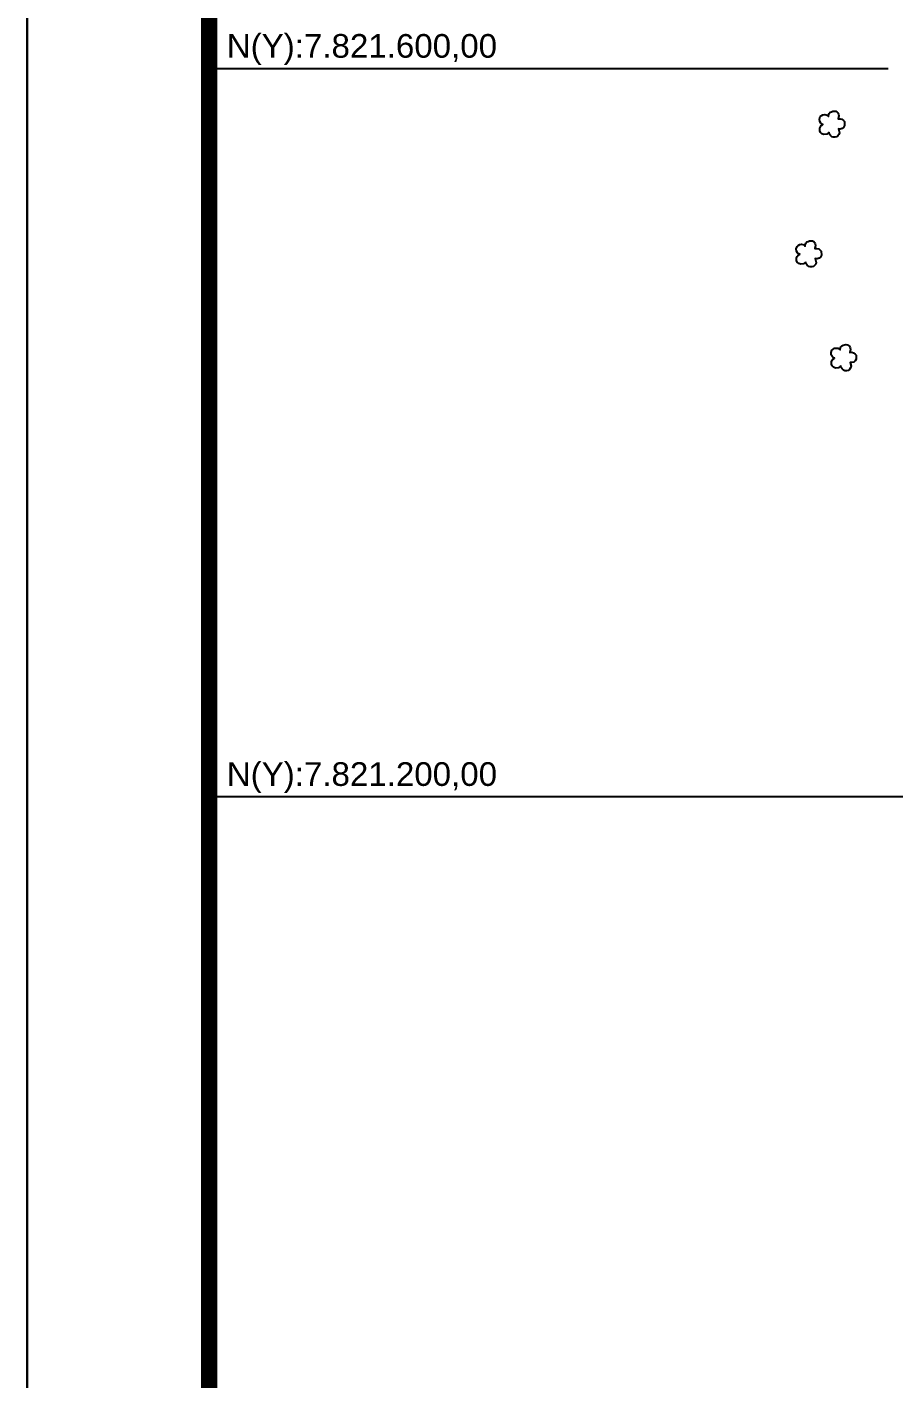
# Model space of a CAD drawing. Extents: x 727917 to 730017, y 7820137 to 7823107.
# Drawn here: x 727917 to 728393, y 7820880 to 7821623 of the extents above; entities that cross this region are included whole.
import ezdxf
from ezdxf.enums import TextEntityAlignment as Align

# ---------------------------------------------------------------- set-up
doc = ezdxf.new("R2010")
doc.units = 0
doc.linetypes.add('CONTINUO', pattern=[0])
doc.linetypes.add('LIN0', pattern=[0])
for name, color, linetype in [('_SIMBOLO ARVORE', 118, 'Continuous'), ('MALHA', 8, 'CONTINUO'), ('MARGEM', 7, 'CONTINUO')]:
    doc.layers.add(name, color=color, linetype=linetype)
doc.styles.get("Standard").update_dxf_attribs({"font": 'arial.ttf'})

msp = doc.modelspace()

# ---------------------------------------------------------------- linework, layer by layer
at = {"layer": '_SIMBOLO ARVORE', "linetype": 'CONTINUO'}
for points in [[(728357.51, 7821564.88, 0), (728356.27, 7821563.83, 0), (728354.68, 7821563.65, 0), (728353.55, 7821564.09, 0), (728352.75, 7821564.87, 0), (728352.42, 7821565.78, 0), (728352.33, 7821567.11, 0), (728352.77, 7821567.95, 0), (728353.22, 7821568.57, 0), (728354.13, 7821569.19, 0), (728353.55, 7821569.37, 0), (728352.98, 7821569.84, 0), (728352.31, 7821570.9, 0), (728352.19, 7821572.17, 0), (728352.67, 7821573.48, 0), (728353.18, 7821573.95, 0), (728354.11, 7821574.52, 0), (728355.09, 7821574.65, 0), (728355.87, 7821574.54, 0), (728356.49, 7821574.25, 0), (728357.16, 7821573.65, 0), (728357.37, 7821574.8, 0), (728357.54, 7821575.26, 0), (728358.04, 7821575.9, 0), (728358.8, 7821576.18, 0), (728359.53, 7821576.51, 0), (728360.36, 7821576.58, 0), (728361.14, 7821576.47, 0), (728361.77, 7821576.13, 0), (728362.24, 7821575.63, 0), (728362.66, 7821574.81, 0), (728362.82, 7821573.9, 0), (728362.44, 7821572.29, 0), (728363.57, 7821572.31, 0), (728364.51, 7821572.08, 0), (728365.39, 7821571.38, 0), (728365.88, 7821570.82, 0), (728366.01, 7821568.6, 0), (728365.47, 7821567.6, 0), (728364.74, 7821566.94, 0), (728363.6, 7821566.64, 0), (728362.6, 7821566.72, 0), (728363.14, 7821564.65, 0), (728362.89, 7821563.76, 0), (728362.29, 7821562.92, 0), (728361.63, 7821562.39, 0), (728360.69, 7821562.16, 0), (728359.76, 7821562.22, 0), (728359.06, 7821562.41, 0), (728358.26, 7821563.2, 0), (728357.72, 7821563.91, 0), (728357.55, 7821564.98, 0)], [(728344.76, 7821493.64, 0), (728343.52, 7821492.59, 0), (728341.93, 7821492.41, 0), (728340.81, 7821492.85, 0), (728340, 7821493.63, 0), (728339.67, 7821494.54, 0), (728339.58, 7821495.87, 0), (728340.02, 7821496.71, 0), (728340.47, 7821497.33, 0), (728341.38, 7821497.95, 0), (728340.8, 7821498.13, 0), (728340.23, 7821498.6, 0), (728339.56, 7821499.66, 0), (728339.44, 7821500.93, 0), (728339.92, 7821502.24, 0), (728340.43, 7821502.71, 0), (728341.36, 7821503.28, 0), (728342.34, 7821503.41, 0), (728343.12, 7821503.3, 0), (728343.74, 7821503.01, 0), (728344.41, 7821502.41, 0), (728344.62, 7821503.56, 0), (728344.79, 7821504.03, 0), (728345.29, 7821504.67, 0), (728346.05, 7821504.94, 0), (728346.78, 7821505.27, 0), (728347.61, 7821505.34, 0), (728348.39, 7821505.23, 0), (728349.02, 7821504.9, 0), (728349.49, 7821504.39, 0), (728349.91, 7821503.57, 0), (728350.07, 7821502.67, 0), (728349.69, 7821501.05, 0), (728350.82, 7821501.07, 0), (728351.76, 7821500.84, 0), (728352.64, 7821500.14, 0), (728353.13, 7821499.58, 0), (728353.26, 7821497.36, 0), (728352.72, 7821496.36, 0), (728351.99, 7821495.7, 0), (728350.85, 7821495.4, 0), (728349.85, 7821495.49, 0), (728350.39, 7821493.41, 0), (728350.14, 7821492.52, 0), (728349.54, 7821491.68, 0), (728348.88, 7821491.15, 0), (728347.94, 7821490.92, 0), (728347.01, 7821490.98, 0), (728346.31, 7821491.17, 0), (728345.51, 7821491.96, 0), (728344.97, 7821492.67, 0), (728344.8, 7821493.75, 0)], [(728363.91, 7821436.6, 0), (728362.66, 7821435.55, 0), (728361.08, 7821435.37, 0), (728359.95, 7821435.81, 0), (728359.15, 7821436.6, 0), (728358.82, 7821437.5, 0), (728358.73, 7821438.83, 0), (728359.16, 7821439.67, 0), (728359.62, 7821440.29, 0), (728360.53, 7821440.91, 0), (728359.95, 7821441.09, 0), (728359.38, 7821441.56, 0), (728358.7, 7821442.62, 0), (728358.58, 7821443.89, 0), (728359.07, 7821445.2, 0), (728359.58, 7821445.67, 0), (728360.51, 7821446.24, 0), (728361.48, 7821446.37, 0), (728362.27, 7821446.26, 0), (728362.88, 7821445.98, 0), (728363.56, 7821445.37, 0), (728363.76, 7821446.52, 0), (728363.93, 7821446.99, 0), (728364.44, 7821447.63, 0), (728365.19, 7821447.9, 0), (728365.93, 7821448.23, 0), (728366.75, 7821448.3, 0), (728367.53, 7821448.19, 0), (728368.17, 7821447.86, 0), (728368.64, 7821447.35, 0), (728369.05, 7821446.53, 0), (728369.21, 7821445.63, 0), (728368.84, 7821444.01, 0), (728369.97, 7821444.03, 0), (728370.91, 7821443.8, 0), (728371.79, 7821443.1, 0), (728372.28, 7821442.54, 0), (728372.41, 7821440.32, 0), (728371.86, 7821439.33, 0), (728371.14, 7821438.66, 0), (728370, 7821438.36, 0), (728369, 7821438.45, 0), (728369.53, 7821436.37, 0), (728369.29, 7821435.48, 0), (728368.69, 7821434.64, 0), (728368.03, 7821434.11, 0), (728367.09, 7821433.88, 0), (728366.16, 7821433.94, 0), (728365.46, 7821434.14, 0), (728364.66, 7821434.92, 0), (728364.11, 7821435.63, 0), (728363.95, 7821436.71, 0)]]:
    msp.add_polyline3d(points, dxfattribs=at)
at = {"layer": 'MALHA'}
for p, q in [((728017.18, 7821600), (728389.94, 7821600)), ((728017.18, 7821200), (728917.94, 7821200))]:
    msp.add_line(p, q, dxfattribs=at)
at = {"layer": 'MARGEM', "color": 174, "linetype": 'LIN0'}
msp.add_line((727917.18, 7820137.47), (727917.18, 7823107.47), dxfattribs=at)
at = {"layer": 'MARGEM', "color": 174, "linetype": 'LIN0', "flags": 128}
msp.add_lwpolyline([(730017.18, 7820137.47), (730017.18, 7823107.47), (727917.18, 7823107.47), (727917.18, 7820137.47)], close=True, dxfattribs=at)
at = {"layer": 'MARGEM', "color": 174, "linetype": 'LIN0', "const_width": 9.09, "flags": 128}
msp.add_lwpolyline([(729917.18, 7820471.86), (729917.18, 7823007.47), (728017.18, 7823007.47), (728017.18, 7820471.86)], close=True, dxfattribs=at)

# ---------------------------------------------------------------- texts
at = {"layer": 'MALHA'}
for s, p in [('N(Y):7.821.600,00', (728026.82, 7821601.96)), ('N(Y):7.821.200,00', (728026.82, 7821201.96))]:
    msp.add_text(s, height=13, dxfattribs=at).set_placement(p, align=Align.BOTTOM_LEFT)

doc.saveas('drawing.dxf')
